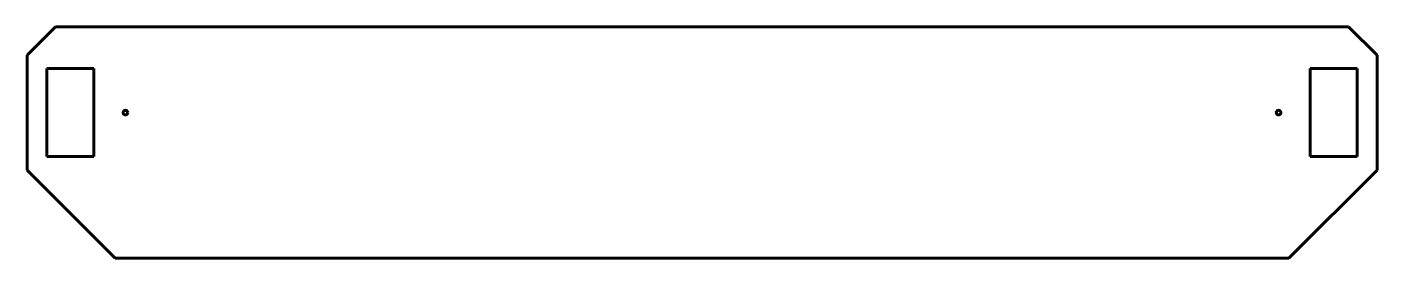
# Model space of a CAD drawing. Header units: millimetres. Extents: x -33 to 824, y -18 to 129.
import ezdxf

# ---------------------------------------------------------------- set-up
doc = ezdxf.new("R2010")
doc.units = ezdxf.units.MM
for name, pattern in [('K5LT32768', [0]), ('K5LT32769', [0]), ('K5LT32770', [0])]:
    doc.linetypes.add(name, pattern=pattern)
doc.layers.add('Системный слой', color=7, linetype='Continuous')

msp = doc.modelspace()

# ---------------------------------------------------------------- linework, layer by layer
at = {"color": 18, "linetype": 'K5LT32769', "lineweight": 60, "true_color": 0x000000}
for p, q in [((-32.88, 111.25), (-14.88, 129.25)), ((-32.88, 38.25), (-32.88, 111.25)), ((-32.88, 38.25), (23.12, -17.75))]:
    msp.add_line(p, q, dxfattribs=at)
at = {"color": 5, "linetype": 'K5LT32768', "lineweight": 60, "true_color": 0x0000ff}
for p, q in [((824.12, 111.25), (806.12, 129.25)), ((824.12, 38.25), (824.12, 111.25)), ((824.12, 38.25), (768.12, -17.75))]:
    msp.add_line(p, q, dxfattribs=at)
at = {"color": 18, "linetype": 'K5LT32769', "lineweight": 60, "true_color": 0x000000}
msp.add_circle((29.62, 74.75), 1.5, dxfattribs=at)
at = {"color": 5, "linetype": 'K5LT32768', "lineweight": 60, "true_color": 0x0000ff}
msp.add_circle((761.62, 74.75), 1.5, dxfattribs=at)
at = {"layer": 'Системный слой', "color": 3, "linetype": 'K5LT32770', "lineweight": 60, "true_color": 0x00ff00}
for p, q in [((-14.88, 129.25), (806.12, 129.25)), ((23.12, -17.75), (768.12, -17.75))]:
    msp.add_line(p, q, dxfattribs=at)
at = {"layer": 'Системный слой', "color": 18, "linetype": 'K5LT32769', "lineweight": 60, "true_color": 0x000000}
for p, q in [((-20.38, 102.75), (9.62, 102.75)), ((-20.38, 46.75), (-20.38, 102.75)), ((9.62, 102.75), (9.62, 46.75)), ((9.62, 46.75), (-20.38, 46.75))]:
    msp.add_line(p, q, dxfattribs=at)
at = {"layer": 'Системный слой', "color": 5, "linetype": 'K5LT32768', "lineweight": 60, "true_color": 0x0000ff}
for p, q in [((781.62, 102.75), (811.62, 102.75)), ((781.62, 46.75), (781.62, 102.75)), ((811.62, 102.75), (811.62, 46.75)), ((811.62, 46.75), (781.62, 46.75))]:
    msp.add_line(p, q, dxfattribs=at)

doc.saveas('drawing.dxf')
